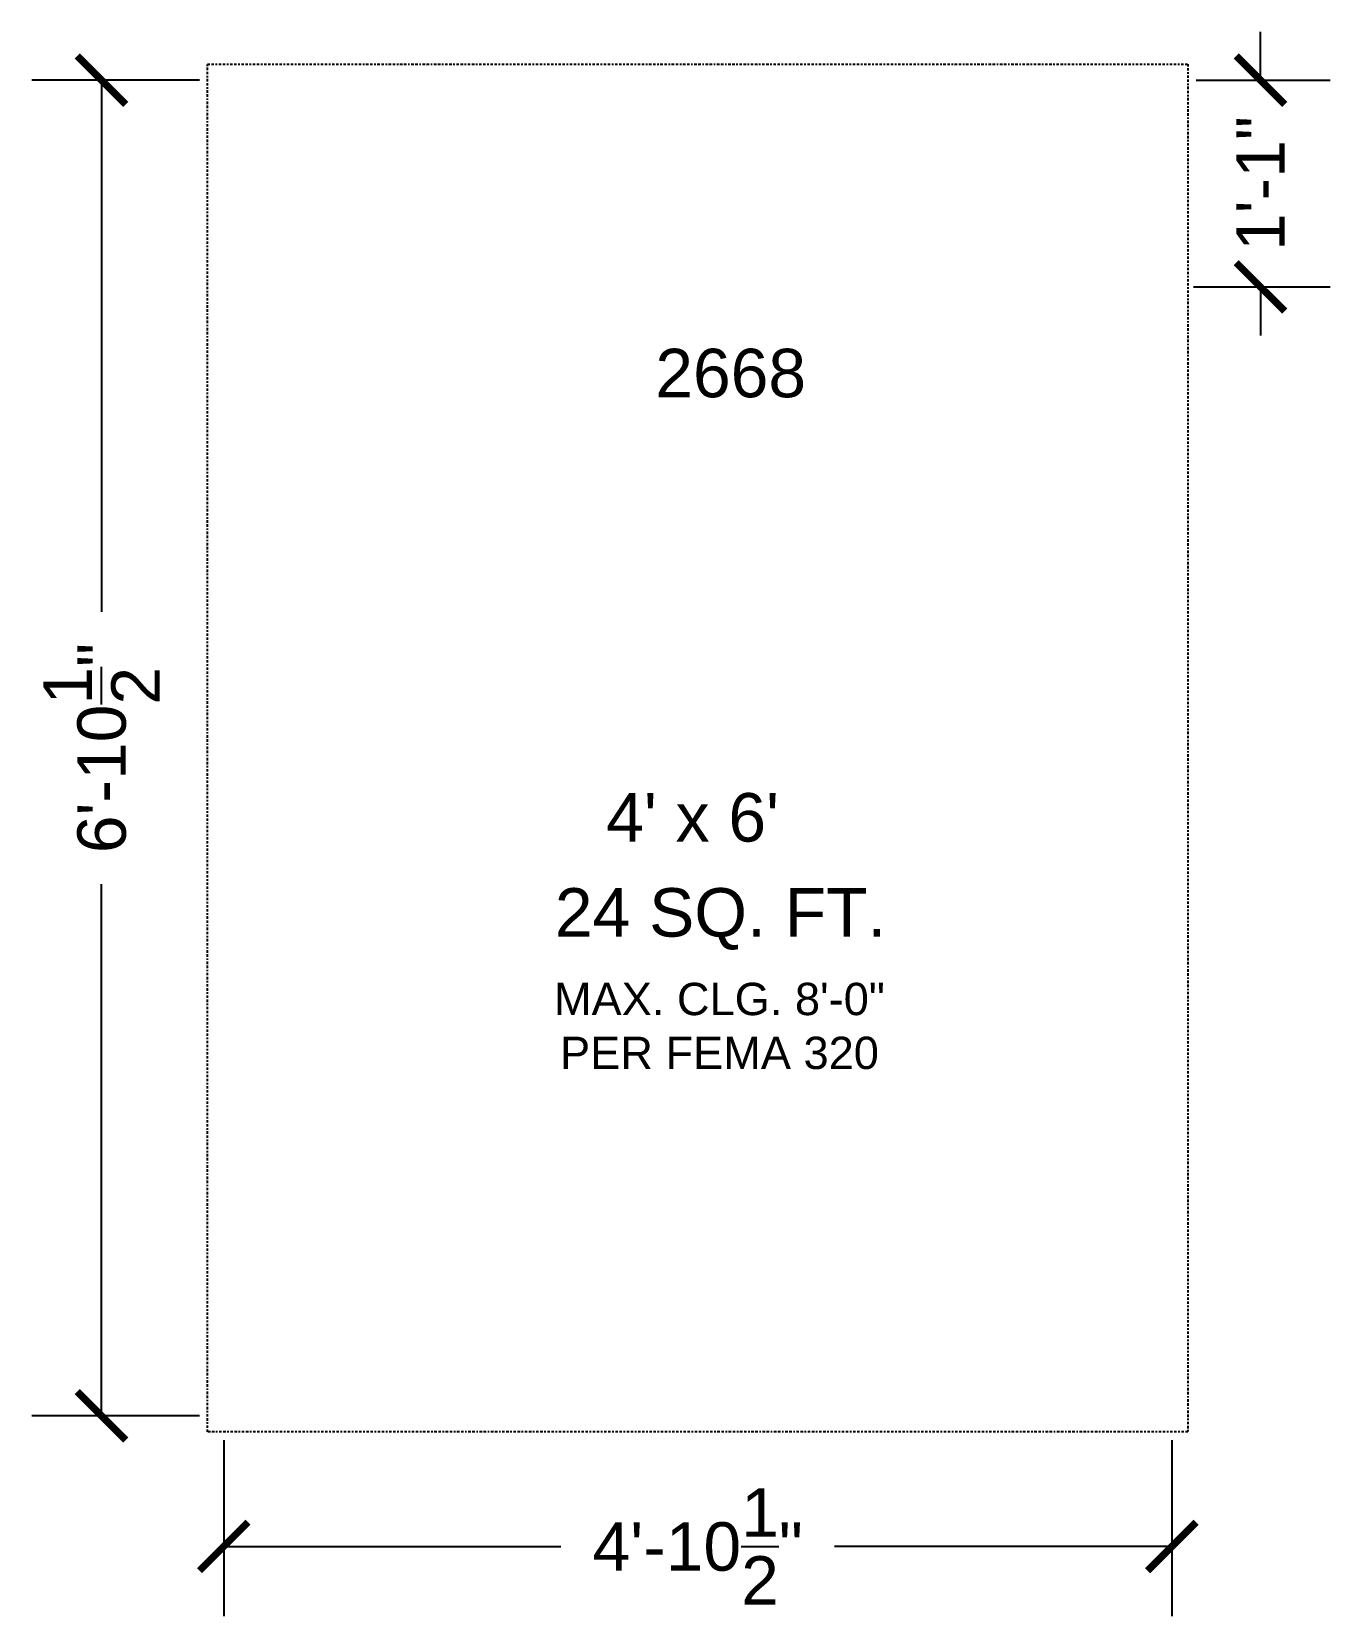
# Model space of a CAD drawing. Header units: inches. Extents: x -9.8 to 70.5, y -11.4 to 86.6.
import ezdxf

# ---------------------------------------------------------------- set-up
doc = ezdxf.new("R2010")
doc.units = ezdxf.units.IN
doc.header["$LTSCALE"] = 12
doc.header["$MEASUREMENT"] = 0
doc.linetypes.add('BORDER2', pattern=[0.875, 0.25, -0.125, 0.25, -0.125, 0, -0.125])
doc.layers.add('DIM', color=3, linetype='Continuous')
doc.layers.add('TEXT', color=7, linetype='Continuous')
doc.styles.add('_ms048_Note', font='ARIAL.TTF', dxfattribs={"height": 6})
doc.styles.get("Standard").update_dxf_attribs({"font": 'ARIAL.TTF'})
doc.dimstyles.get("Standard").update_dxf_attribs({"dimscale": 24, "dimtxt": 0.125, "dimasz": 0.125, "dimexe": 0.18, "dimexo": 0.0625, "dimgap": 0.09, "dimtad": 0, "dimdec": 1, "dimzin": 0, "dimdsep": 46, "dimlunit": 4, "dimtxsty": 'Standard', "dimblk": 'ARCHTICK', "dimcen": 0.09, "dimclrd": 256, "dimclre": 256, "dimadec": 0, "dimazin": 0, "dimtfac": 1, "dimtdec": 1, "dimtofl": 0, "dimtmove": 0, "dimatfit": 3, "dimfxl": 1, "dimtolj": 1, "dimtzin": 0, "dimlwd": -1, "dimlwe": -1, "dimarcsym": 0})

# ---------------------------------------------------------------- blocks, each defined once
blk = doc.blocks.new('_ArchTick')
at = {"color": 0, "linetype": 'ByBlock', "const_width": 0.15}
blk.add_lwpolyline([(-0.5, -0.5), (0.5, 0.5)], dxfattribs=at)
blk = doc.blocks.new('*D4')
at = {"layer": 'DEFPOINTS', "color": 0}
for p in [(2.077, 1), (60.702, 1), (2.077, -7.082)]:
    blk.add_point(p, dxfattribs=at)
at = {"layer": 'DIM'}
for p, q in [((2.077, -0.5), (2.077, -11.402)), ((60.702, -0.5), (60.702, -11.402)), ((2.077, -7.082), (22.923, -7.082)), ((60.702, -7.082), (39.857, -7.082))]:
    blk.add_line(p, q, dxfattribs=at)
at = {"layer": 'DIM', "xscale": 3, "yscale": 3, "zscale": 3, "rotation": 180}
blk.add_blockref('_ArchTick', (2.077, -7.082), dxfattribs=at)
at = {"layer": 'DIM', "xscale": 3, "yscale": 3, "zscale": 3}
blk.add_blockref('_ArchTick', (60.702, -7.082), dxfattribs=at)
at = {"layer": 'DIM', "color": 0, "insert": (31.39, -7.082), "char_height": 3, "attachment_point": 5}
blk.add_mtext('\\A1;4\'-10{\\H1.000000x;\\S1/2;}"', dxfattribs=at)
blk = doc.blocks.new('*D5')
at = {"layer": 'DEFPOINTS', "color": 0}
for p in [(-5.474, 83.625), (2.077, 83.625), (2.077, 1)]:
    blk.add_point(p, dxfattribs=at)
at = {"layer": 'DIM'}
for p, q in [((0.577, 83.625), (-9.794, 83.625)), ((-5.474, 83.625), (-5.474, 50.727)), ((-5.474, 1), (-5.474, 33.898)), ((0.577, 1), (-9.794, 1))]:
    blk.add_line(p, q, dxfattribs=at)
at = {"layer": 'DIM', "xscale": 3, "yscale": 3, "zscale": 3}
for p, rotation in [((-5.474, 83.625), 90), ((-5.474, 1), 270)]:
    blk.add_blockref('_ArchTick', p, dxfattribs=dict(at, rotation=rotation))
at = {"layer": 'DIM', "color": 0, "insert": (-5.474, 42.312), "char_height": 3, "attachment_point": 5, "rotation": 90}
blk.add_mtext('\\A1;6\'-10{\\H1.000000x;\\S1/2;}"', dxfattribs=at)
blk = doc.blocks.new('*D6')
at = {"layer": 'DEFPOINTS', "color": 0}
for p in [(60.702, 83.625), (60.546, 70.837), (66.185, 70.837)]:
    blk.add_point(p, dxfattribs=at)
at = {"layer": 'DIM'}
for p, q in [((66.185, 83.625), (66.185, 86.625)), ((62.202, 83.625), (70.505, 83.625)), ((62.046, 70.837), (70.505, 70.837)), ((66.185, 70.837), (66.185, 67.837))]:
    blk.add_line(p, q, dxfattribs=at)
at = {"layer": 'DIM', "xscale": 3, "yscale": 3, "zscale": 3}
for p, rotation in [((66.185, 83.625), 270), ((66.185, 70.837), 90)]:
    blk.add_blockref('_ArchTick', p, dxfattribs=dict(at, rotation=rotation))
at = {"layer": 'DIM', "color": 0, "insert": (66.185, 77.231), "char_height": 3, "attachment_point": 5, "rotation": 90}
blk.add_mtext('\\A1;1\'-1"', dxfattribs=at)

msp = doc.modelspace()

# ---------------------------------------------------------------- linework, layer by layer
at = {"layer": 'DEFPOINTS', "color": 8, "linetype": 'BORDER2', "ltscale": 0.05}
msp.add_lwpolyline([(1.077, 84.625), (61.702, 84.625), (61.702, 0), (1.077, 0)], close=True, dxfattribs=at)

# ---------------------------------------------------------------- texts
at = {"layer": 'TEXT', "width": 48, "attachment_point": 1, "style": '_ms048_Note'}
for s, insert, char_height in [('\\pi19.492;2668', (9.275, 67.01), 3), ("\\pi18.782;4' x 6'", (6.95, 39.524), 3), ('\\pi13.996;24 SQ. FT.', (8.562, 33.644), 3), ('\\pi13.935;MAX. CLG. 8\'-0"\\P\\pi14.314;PER FEMA 320', (8.562, 27.787), 2)]:
    msp.add_mtext(s, dxfattribs=dict(at, insert=insert, char_height=char_height))

# ---------------------------------------------------------------- dimensions: what is measured, and where the dimension line sits
at = {"layer": 'DIM'}
for base, p1, p2, picture, middle in [((66.185, 70.837), (60.702, 83.625), (60.546, 70.837), '*D6', (66.185, 77.231)), ((-5.474, 83.625), (2.077, 1), (2.077, 83.625), '*D5', (-5.474, 42.312))]:
    dim = msp.add_linear_dim(base=base, p1=p1, p2=p2, angle=90, dimstyle='Standard', dxfattribs=at)
    dim.commit()
    dim.dimension.update_dxf_attribs({"geometry": picture, "text_midpoint": middle})
dim = msp.add_linear_dim(base=(2.077, -7.082), p1=(60.702, 1), p2=(2.077, 1), dimstyle='Standard', override={"dimtxt": 0.125, "dimasz": 0.125}, dxfattribs=at)
dim.commit()
dim.dimension.update_dxf_attribs({"geometry": '*D4', "text_midpoint": (31.39, -7.082)})

doc.saveas('drawing.dxf')
